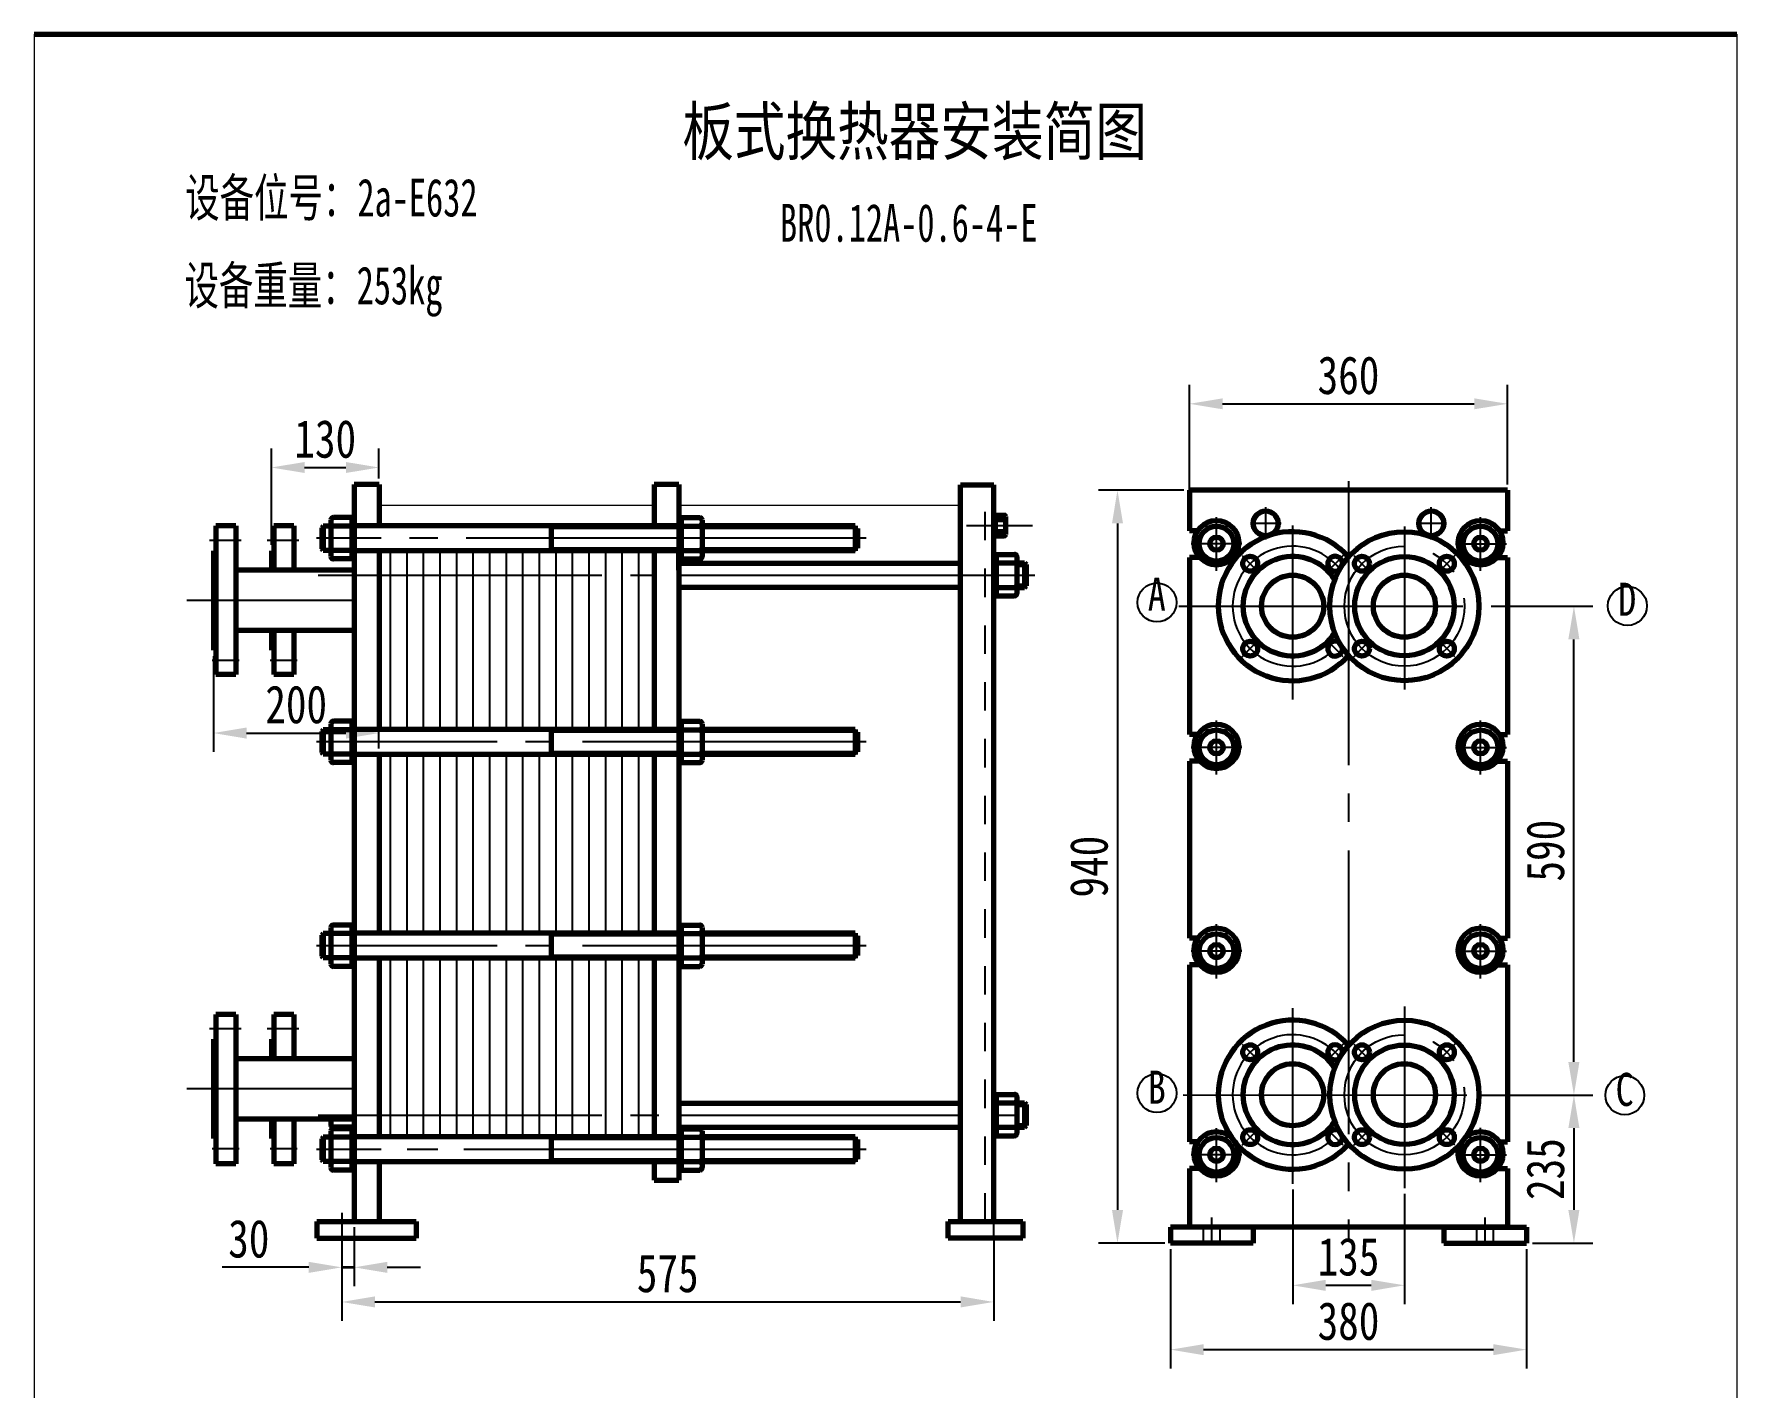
# Model space of a CAD drawing. Header units: millimetres. Extents: x -1351 to 1275, y 768 to 1047.
# Drawn here: x 662.5 to 842.5, y 899.5 to 1042.6 of the extents above; entities that cross this region are included whole.
import ezdxf

# ---------------------------------------------------------------- set-up
doc = ezdxf.new("R2010")
doc.units = ezdxf.units.MM
doc.linetypes.add('EB_DASH', pattern=[6, 3, -3])
doc.linetypes.add('EB_DASHDOT', pattern=[39, 30, -3, 3, -3])
doc.layers.get('0').update_dxf_attribs({"lineweight": 0})
doc.layers.add('CAXA4', color=3, linetype='Continuous', lineweight=25)
doc.styles.add('HZTXT', font='TXT.SHX', dxfattribs={"width": 0.8, "bigfont": 'HZTXT.SHX'})
doc.styles.add('标准', font='SIMFANG.TTF', dxfattribs={"width": 0.667})
doc.dimstyles.new('副本STANDARD', dxfattribs={"dimtxt": 4, "dimasz": 3.5, "dimexe": 2, "dimexo": 0.625, "dimgap": 1, "dimtad": 1, "dimdec": 4, "dimdsep": 46, "dimtxsty": 'HZTXT', "dimcen": 0, "dimclrd": 256, "dimclre": 256, "dimclrt": 256, "dimadec": 0, "dimazin": 0, "dimtfac": 1, "dimtdec": 4, "dimtmove": 0, "dimatfit": 3, "dimfxl": 0, "dimtolj": 1, "dimtzin": 0, "dimarcsym": 0})

# ---------------------------------------------------------------- blocks, each defined once
blk = doc.blocks.new('*D226')
at = {"linetype": 'Continuous', "lineweight": -2}
for p, q in [((695.04, 914.49), (695.04, 906.59)), ((763.95, 914.71), (763.95, 906.59)), ((698.54, 908.59), (760.45, 908.59))]:
    blk.add_line(p, q, dxfattribs=at)
at = {"linetype": 'Continuous'}
for points in [[(698.54, 909.18), (698.54, 908.01), (695.04, 908.59)], [(760.45, 909.18), (760.45, 908.01), (763.95, 908.59)]]:
    blk.add_solid(points, dxfattribs=at)
at = {"layer": 'Defpoints', "color": 0, "linetype": 'Continuous'}
for p in [(695.04, 915.11), (763.95, 915.33), (763.95, 908.59)]:
    blk.add_point(p, dxfattribs=at)
at = {"linetype": 'Continuous', "lineweight": 25, "insert": (729.49, 911.59), "char_height": 4, "attachment_point": 5, "style": 'HZTXT'}
blk.add_mtext('\\A1;{\\fFangSong_GB2312|b0|i0|c134|p0;575}', dxfattribs=at)
blk = doc.blocks.new('*D227')
at = {"linetype": 'Continuous', "lineweight": -2}
for p, q in [((782.64, 914.18), (782.64, 901.55)), ((820.27, 914.18), (820.27, 901.55)), ((786.14, 903.55), (816.77, 903.55))]:
    blk.add_line(p, q, dxfattribs=at)
at = {"linetype": 'Continuous'}
for points in [[(786.14, 904.13), (786.14, 902.97), (782.64, 903.55)], [(816.77, 904.13), (816.77, 902.97), (820.27, 903.55)]]:
    blk.add_solid(points, dxfattribs=at)
at = {"layer": 'Defpoints', "color": 0, "linetype": 'Continuous'}
for p in [(782.64, 914.81), (820.27, 914.81), (820.27, 903.55)]:
    blk.add_point(p, dxfattribs=at)
at = {"linetype": 'Continuous', "lineweight": 25, "insert": (801.45, 906.55), "char_height": 4, "attachment_point": 5, "style": 'HZTXT'}
blk.add_mtext('\\A1;\\fFangSong_GB2312;380', dxfattribs=at)
blk = doc.blocks.new('*D228')
at = {"linetype": 'Continuous', "lineweight": -2}
for p, q in [((795.55, 920.46), (795.55, 908.35)), ((807.36, 920.01), (807.36, 908.35)), ((799.05, 910.35), (803.86, 910.35))]:
    blk.add_line(p, q, dxfattribs=at)
at = {"linetype": 'Continuous'}
for points in [[(799.05, 910.93), (799.05, 909.76), (795.55, 910.35)], [(803.86, 910.93), (803.86, 909.76), (807.36, 910.35)]]:
    blk.add_solid(points, dxfattribs=at)
at = {"layer": 'Defpoints', "color": 0, "linetype": 'Continuous'}
for p in [(795.55, 921.08), (807.36, 920.63), (807.36, 910.35)]:
    blk.add_point(p, dxfattribs=at)
at = {"linetype": 'Continuous', "lineweight": 25, "insert": (801.45, 913.35), "char_height": 4, "attachment_point": 5, "style": 'HZTXT'}
blk.add_mtext('\\A1;\\fFangSong_GB2312;135', dxfattribs=at)
blk = doc.blocks.new('*D229')
at = {"linetype": 'Continuous', "lineweight": -2}
for p, q in [((681.47, 976.85), (681.47, 966.71)), ((698.97, 967.08), (698.97, 970.71)), ((684.97, 968.71), (695.47, 968.71))]:
    blk.add_line(p, q, dxfattribs=at)
at = {"linetype": 'Continuous'}
for points in [[(684.97, 969.29), (684.97, 968.12), (681.47, 968.71)], [(695.47, 969.29), (695.47, 968.12), (698.97, 968.71)]]:
    blk.add_solid(points, dxfattribs=at)
at = {"layer": 'Defpoints', "color": 0, "linetype": 'Continuous'}
for p in [(681.47, 977.48), (698.97, 968.71), (698.97, 966.45)]:
    blk.add_point(p, dxfattribs=at)
at = {"linetype": 'Continuous', "lineweight": 25, "insert": (690.22, 971.71), "char_height": 4, "attachment_point": 5, "style": 'HZTXT'}
blk.add_mtext('\\A1;\\fFangSong_GB2312;200', dxfattribs=at)
blk = doc.blocks.new('*D230')
at = {"linetype": 'Continuous', "lineweight": -2}
for p, q in [((687.6, 988.6), (687.6, 998.77)), ((698.97, 995.6), (698.97, 998.77)), ((691.1, 996.77), (695.47, 996.77))]:
    blk.add_line(p, q, dxfattribs=at)
at = {"linetype": 'Continuous'}
for points in [[(691.1, 997.35), (691.1, 996.19), (687.6, 996.77)], [(695.47, 997.35), (695.47, 996.19), (698.97, 996.77)]]:
    blk.add_solid(points, dxfattribs=at)
at = {"layer": 'Defpoints', "color": 0, "linetype": 'Continuous'}
for p in [(698.97, 996.77), (698.97, 994.98), (687.6, 987.98)]:
    blk.add_point(p, dxfattribs=at)
at = {"linetype": 'Continuous', "lineweight": 25, "insert": (693.29, 999.77), "char_height": 4, "attachment_point": 5, "style": 'HZTXT'}
blk.add_mtext('\\A1;\\fFangSong_GB2312;130', dxfattribs=at)
blk = doc.blocks.new('*D231')
at = {"linetype": 'Continuous', "lineweight": -2}
for p, q in [((784.65, 994.34), (784.65, 1005.5)), ((818.25, 994.99), (818.25, 1005.5)), ((788.15, 1003.5), (814.75, 1003.5))]:
    blk.add_line(p, q, dxfattribs=at)
at = {"linetype": 'Continuous'}
for points in [[(788.15, 1004.08), (788.15, 1002.92), (784.65, 1003.5)], [(814.75, 1004.08), (814.75, 1002.92), (818.25, 1003.5)]]:
    blk.add_solid(points, dxfattribs=at)
at = {"layer": 'Defpoints', "color": 0, "linetype": 'Continuous'}
for p in [(818.25, 1003.5), (784.65, 993.72), (818.25, 994.36)]:
    blk.add_point(p, dxfattribs=at)
at = {"linetype": 'Continuous', "lineweight": 25, "insert": (801.45, 1006.5), "char_height": 4, "attachment_point": 5, "style": 'HZTXT'}
blk.add_mtext('\\A1;\\fFangSong_GB2312;360', dxfattribs=at)
blk = doc.blocks.new('*D232')
at = {"linetype": 'Continuous', "lineweight": -2}
for p, q in [((819.1, 982.11), (827.28, 982.11)), ((825.28, 933.95), (825.28, 978.61)), ((820.69, 930.45), (827.28, 930.45))]:
    blk.add_line(p, q, dxfattribs=at)
at = {"linetype": 'Continuous'}
for points in [[(824.69, 978.61), (825.86, 978.61), (825.28, 982.11)], [(824.69, 933.95), (825.86, 933.95), (825.28, 930.45)]]:
    blk.add_solid(points, dxfattribs=at)
at = {"layer": 'Defpoints', "color": 0, "linetype": 'Continuous'}
for p in [(818.47, 982.11), (825.28, 982.11), (820.06, 930.45)]:
    blk.add_point(p, dxfattribs=at)
at = {"linetype": 'Continuous', "lineweight": 25, "insert": (822.28, 956.28), "char_height": 4, "attachment_point": 5, "rotation": 90, "style": 'HZTXT'}
blk.add_mtext('\\A1;\\fFangSong_GB2312;590', dxfattribs=at)
blk = doc.blocks.new('*D234')
at = {"linetype": 'Continuous', "lineweight": -2}
for p, q in [((784.03, 994.36), (775.03, 994.36)), ((777.03, 990.86), (777.03, 918.31)), ((782.02, 914.81), (775.03, 914.81))]:
    blk.add_line(p, q, dxfattribs=at)
at = {"linetype": 'Continuous'}
for points in [[(776.45, 990.86), (777.62, 990.86), (777.03, 994.36)], [(776.45, 918.31), (777.62, 918.31), (777.03, 914.81)]]:
    blk.add_solid(points, dxfattribs=at)
at = {"layer": 'Defpoints', "color": 0, "linetype": 'Continuous'}
for p in [(784.65, 994.36), (777.03, 914.81), (782.64, 914.81)]:
    blk.add_point(p, dxfattribs=at)
at = {"linetype": 'Continuous', "lineweight": 25, "insert": (774.03, 954.59), "char_height": 4, "attachment_point": 5, "rotation": 90, "style": 'HZTXT'}
blk.add_mtext('\\A1;\\fFangSong_GB2312;940', dxfattribs=at)
blk = doc.blocks.new('*D235')
at = {"linetype": 'Continuous', "lineweight": -2}
for p, q in [((820.47, 930.46), (827.28, 930.46)), ((825.28, 926.96), (825.28, 918.31)), ((820.89, 914.81), (827.28, 914.81))]:
    blk.add_line(p, q, dxfattribs=at)
at = {"linetype": 'Continuous'}
for points in [[(824.69, 926.96), (825.86, 926.96), (825.28, 930.46)], [(824.69, 918.31), (825.86, 918.31), (825.28, 914.81)]]:
    blk.add_solid(points, dxfattribs=at)
at = {"layer": 'Defpoints', "color": 0, "linetype": 'Continuous'}
for p in [(819.85, 930.46), (820.27, 914.81), (825.28, 914.81)]:
    blk.add_point(p, dxfattribs=at)
at = {"linetype": 'Continuous', "lineweight": 25, "insert": (822.28, 922.63), "char_height": 4, "attachment_point": 5, "rotation": 90, "style": 'HZTXT'}
blk.add_mtext('\\A1;\\fFangSong_GB2312;235', dxfattribs=at)
blk = doc.blocks.new('*D237')
at = {"linetype": 'Continuous', "lineweight": -2}
for p, q in [((695.04, 916.48), (695.04, 910.25)), ((696.35, 916.48), (696.35, 910.25)), ((691.54, 912.25), (682.39, 912.25)), ((696.35, 912.25), (695.04, 912.25)), ((699.85, 912.25), (703.35, 912.25))]:
    blk.add_line(p, q, dxfattribs=at)
at = {"linetype": 'Continuous'}
for points in [[(691.54, 912.83), (691.54, 911.66), (695.04, 912.25)], [(699.85, 912.83), (699.85, 911.66), (696.35, 912.25)]]:
    blk.add_solid(points, dxfattribs=at)
at = {"layer": 'Defpoints', "color": 0, "linetype": 'Continuous'}
for p in [(695.04, 917.1), (696.35, 917.1), (695.04, 912.25)]:
    blk.add_point(p, dxfattribs=at)
at = {"linetype": 'Continuous', "lineweight": 25, "insert": (685.21, 915.25), "char_height": 4, "attachment_point": 5, "style": 'HZTXT'}
blk.add_mtext('\\A1;\\fFangSong_GB2312;30', dxfattribs=at)

msp = doc.modelspace()

# ---------------------------------------------------------------- linework, layer by layer
at = {"linetype": 'Continuous', "lineweight": 70}
for p, q in [((662.51109, 1042.57203), (842.51109, 1042.57203)), ((698.97485, 994.97625), (696.34985, 994.97625)), ((696.34985, 994.97625), (696.34985, 917.10125)), ((698.97485, 994.97625), (698.97485, 990.60125)), ((730.6712, 994.97625), (728.0462, 994.97625)), ((728.0462, 994.97625), (728.0462, 990.60125)), ((730.6712, 994.97625), (730.6712, 987.97625)), ((760.44817, 994.93297), (763.94817, 994.93051)), ((760.44817, 917.08234), (760.44817, 994.93297)), ((763.94817, 917.08234), (763.94817, 994.93051)), ((784.65367, 994.36375), (784.65367, 990.07625)), ((818.25367, 994.36375), (784.65367, 994.36375)), ((818.25367, 994.36375), (818.25367, 990.07625)), ((763.94817, 991.84372), (764.08826, 991.84372)), ((764.08826, 991.84372), (764.08826, 989.43827)), ((683.83735, 990.60125), (681.73735, 990.60125)), ((681.73735, 990.60125), (681.73735, 974.88407)), ((683.83735, 990.60125), (683.83735, 974.88407)), ((689.96235, 990.60125), (687.86235, 990.60125)), ((687.86235, 990.60125), (687.86235, 985.92)), ((689.96235, 990.60125), (689.96235, 985.92)), ((693.0853, 990.57739), (692.91348, 990.40557)), ((692.91348, 990.40557), (692.91348, 988.17194)), ((693.89285, 990.57739), (693.0853, 990.57739)), ((693.0853, 990.57739), (693.0853, 988.00012)), ((693.89285, 991.21526), (693.89285, 987.36224)), ((696.09212, 991.47299), (694.15057, 991.47299)), ((696.09212, 990.57739), (694.15057, 990.57739)), ((696.34985, 991.69421), (696.09212, 991.69421)), ((696.09212, 991.69421), (696.09212, 986.8833)), ((730.6712, 990.60125), (696.34985, 990.60125)), ((717.18287, 990.60125), (717.18287, 987.97625)), ((730.6712, 991.69421), (730.92893, 991.69421)), ((730.92893, 991.69421), (730.92893, 986.8833)), ((730.92893, 991.47299), (732.87048, 991.47299)), ((730.92893, 990.57739), (732.87048, 990.57739)), ((733.1282, 991.21526), (733.1282, 987.36224)), ((749.30364, 990.60125), (733.1282, 990.60125)), ((749.30364, 990.60125), (749.30364, 987.97625)), ((749.56614, 990.33875), (749.56614, 988.23875)), ((764.08826, 991.73312), (765.05903, 991.73312)), ((764.08826, 991.28531), (765.05903, 991.28531)), ((765.1879, 991.60425), (765.1879, 989.67774)), ((785.50782, 990.07625), (784.65367, 990.07625)), ((817.39953, 990.07625), (818.25367, 990.07625)), ((763.94817, 989.43827), (764.08826, 989.43827)), ((764.08826, 989.99668), (765.05903, 989.99668)), ((764.08826, 989.54888), (765.05903, 989.54888)), ((681.47485, 987.97625), (681.47485, 977.47625)), ((681.73735, 987.97625), (681.47485, 987.97625)), ((687.86235, 987.97625), (687.59985, 987.97625)), ((687.59985, 987.97625), (687.59985, 985.92)), ((693.0853, 988.00012), (692.91348, 988.17194)), ((693.89285, 988.00012), (693.0853, 988.00012)), ((696.09212, 988.00012), (694.15057, 988.00012)), ((696.09212, 987.10452), (694.15057, 987.10452)), ((696.34985, 986.8833), (696.09212, 986.8833)), ((730.6712, 987.97625), (696.34985, 987.97625)), ((698.97485, 987.97625), (698.97485, 969.07625)), ((728.0462, 987.97625), (728.0462, 969.07625)), ((730.6712, 987.32449), (730.6712, 987.97625)), ((730.6712, 985.92), (730.6712, 987.32449)), ((730.6712, 987.32449), (730.6712, 985.92)), ((730.6712, 986.8833), (730.92893, 986.8833)), ((730.6712, 986.66375), (760.44817, 986.66375)), ((730.92893, 988.00012), (732.87048, 988.00012)), ((730.92893, 987.10452), (732.87048, 987.10452)), ((749.30364, 987.97625), (733.1282, 987.97625)), ((736.6861, 987.97625), (733.1282, 987.97625)), ((763.94817, 987.80046), (763.94817, 982.98955)), ((763.94817, 987.80046), (764.20589, 987.80046)), ((764.20589, 987.80046), (764.20589, 982.98955)), ((764.20589, 987.57924), (766.14744, 987.57924)), ((764.20589, 986.68364), (766.14744, 986.68364)), ((766.40516, 987.32151), (766.40516, 983.46849)), ((766.40516, 986.68364), (767.21271, 986.68364)), ((766.40516, 986.51182), (767.38453, 986.51182)), ((767.21271, 986.68364), (767.38453, 986.51182)), ((767.21271, 986.68364), (767.21271, 984.10637)), ((767.38453, 986.51182), (767.38453, 984.27819)), ((785.71225, 987.27625), (784.65367, 987.27625)), ((784.65367, 987.27625), (784.65367, 968.55125)), ((817.1951, 987.27625), (818.25367, 987.27625)), ((818.25367, 987.27625), (818.25367, 968.55125)), ((687.59985, 985.92), (683.83735, 985.92)), ((696.34985, 985.92), (687.59985, 985.92)), ((730.6712, 985.92), (730.6712, 977.25893)), ((784.65367, 985.3075), (784.65367, 978.92)), ((818.25367, 985.3075), (818.25367, 978.92)), ((730.6712, 984.12625), (760.44817, 984.12625)), ((763.94817, 982.98955), (764.20589, 982.98955)), ((764.20589, 984.10637), (766.14744, 984.10637)), ((764.20589, 983.21077), (766.14744, 983.21077)), ((766.40516, 984.27819), (767.38453, 984.27819)), ((766.40516, 984.10637), (767.21271, 984.10637)), ((767.21271, 984.10637), (767.38453, 984.27819)), ((687.59985, 979.5325), (683.83735, 979.5325)), ((687.59985, 979.5325), (687.59985, 977.47625)), ((696.34985, 979.5325), (687.59985, 979.5325)), ((687.86235, 979.5325), (687.86235, 974.88407)), ((689.96235, 979.5325), (689.96235, 974.88407)), ((730.6712, 979.5325), (730.6712, 977.25893)), ((681.73735, 977.47625), (681.47485, 977.47625)), ((687.86235, 977.47625), (687.59985, 977.47625)), ((730.6712, 977.25893), (730.6712, 970.16921)), ((683.83735, 974.88407), (681.73735, 974.88407)), ((689.96235, 974.88407), (687.86235, 974.88407)), ((693.0853, 969.05239), (692.91348, 968.88057)), ((692.91348, 968.88057), (692.91348, 966.64694)), ((693.0853, 969.05239), (693.0853, 966.47512)), ((693.89285, 969.05239), (693.0853, 969.05239)), ((693.89285, 969.69026), (693.89285, 965.83724)), ((696.09212, 969.94799), (694.15057, 969.94799)), ((696.09212, 969.05239), (694.15057, 969.05239)), ((696.34985, 970.16921), (696.09212, 970.16921)), ((696.09212, 970.16921), (696.09212, 965.3583)), ((730.6712, 969.07625), (696.34985, 969.07625)), ((717.18287, 969.07625), (717.18287, 966.45125)), ((730.6712, 970.16921), (730.92893, 970.16921)), ((730.6712, 970.16921), (730.6712, 921.47625)), ((730.92893, 970.16921), (730.92893, 965.3583)), ((730.92893, 969.94799), (732.87048, 969.94799)), ((730.92893, 969.05239), (732.87048, 969.05239)), ((733.1282, 969.69026), (733.1282, 965.83724)), ((749.30364, 969.07625), (733.1282, 969.07625)), ((749.30364, 969.07625), (749.30364, 966.45125)), ((749.56614, 968.81375), (749.56614, 966.71375)), ((785.50782, 968.55125), (784.65367, 968.55125)), ((817.39953, 968.55125), (818.25367, 968.55125)), ((693.0853, 966.47512), (692.91348, 966.64694)), ((693.89285, 966.47512), (693.0853, 966.47512)), ((696.09212, 966.47512), (694.15057, 966.47512)), ((696.09212, 965.57952), (694.15057, 965.57952)), ((696.34985, 965.3583), (696.09212, 965.3583)), ((730.6712, 966.45125), (696.34985, 966.45125)), ((698.97485, 966.45125), (698.97485, 947.55125)), ((728.0462, 966.45125), (728.0462, 947.55125)), ((730.6712, 965.3583), (730.92893, 965.3583)), ((730.92893, 966.47512), (732.87048, 966.47512)), ((730.92893, 965.57952), (732.87048, 965.57952)), ((749.30364, 966.45125), (733.1282, 966.45125)), ((784.65367, 965.75125), (784.65367, 947.02625)), ((785.71225, 965.75125), (784.65367, 965.75125)), ((817.1951, 965.75125), (818.25367, 965.75125)), ((818.25367, 965.75125), (818.25367, 947.02625)), ((696.09212, 948.64421), (696.09212, 943.8333)), ((696.34985, 948.64421), (696.09212, 948.64421)), ((730.6712, 948.64421), (730.92893, 948.64421)), ((730.92893, 948.64421), (730.92893, 943.8333)), ((693.0853, 947.52739), (692.91348, 947.35557)), ((692.91348, 947.35557), (692.91348, 945.12194)), ((693.0853, 947.52739), (693.0853, 944.95012)), ((693.89285, 947.52739), (693.0853, 947.52739)), ((693.89285, 948.16526), (693.89285, 944.31224)), ((696.09212, 948.42299), (694.15057, 948.42299)), ((696.09212, 947.52739), (694.15057, 947.52739)), ((730.6712, 947.55125), (696.34985, 947.55125)), ((717.18287, 947.55125), (717.18287, 944.92625)), ((730.92893, 948.42299), (732.87048, 948.42299)), ((730.92893, 947.52739), (732.87048, 947.52739)), ((733.1282, 948.16526), (733.1282, 944.31224)), ((749.30364, 947.55125), (733.1282, 947.55125)), ((749.30364, 947.55125), (749.30364, 944.92625)), ((749.56614, 947.28875), (749.56614, 945.18875)), ((785.50782, 947.02625), (784.65367, 947.02625)), ((817.39953, 947.02625), (818.25367, 947.02625)), ((693.0853, 944.95012), (692.91348, 945.12194)), ((693.89285, 944.95012), (693.0853, 944.95012)), ((696.09212, 944.95012), (694.15057, 944.95012)), ((696.09212, 944.05452), (694.15057, 944.05452)), ((696.34985, 943.8333), (696.09212, 943.8333)), ((730.6712, 944.92625), (696.34985, 944.92625)), ((698.97485, 944.92625), (698.97485, 926.02625)), ((728.0462, 944.92625), (728.0462, 926.02625)), ((730.6712, 943.8333), (730.92893, 943.8333)), ((730.92893, 944.95012), (732.87048, 944.95012)), ((730.92893, 944.05452), (732.87048, 944.05452)), ((749.30364, 944.92625), (733.1282, 944.92625)), ((784.65367, 944.22625), (784.65367, 925.50125)), ((785.71225, 944.22625), (784.65367, 944.22625)), ((817.1951, 944.22625), (818.25367, 944.22625)), ((818.25367, 944.22625), (818.25367, 925.50125)), ((683.83735, 938.97625), (681.73735, 938.97625)), ((681.73735, 938.97625), (681.73735, 923.17157)), ((683.83735, 938.97625), (683.83735, 923.17157)), ((689.96235, 938.97625), (687.86235, 938.97625)), ((687.86235, 938.97625), (687.86235, 934.295)), ((689.96235, 938.97625), (689.96235, 934.295)), ((681.73735, 936.35125), (681.47485, 936.35125)), ((681.47485, 936.35125), (681.47485, 925.85125)), ((687.86235, 936.35125), (687.59985, 936.35125)), ((687.59985, 936.35125), (687.59985, 934.295)), ((687.59985, 934.295), (683.83735, 934.295)), ((696.34985, 934.295), (687.59985, 934.295)), ((784.65367, 933.6825), (784.65367, 927.295)), ((818.25367, 933.6825), (818.25367, 927.295)), ((763.94817, 930.75046), (764.20589, 930.75046)), ((763.94817, 930.75046), (763.94817, 925.93955)), ((764.20589, 930.75046), (764.20589, 925.93955)), ((730.6712, 929.61375), (760.44817, 929.61375)), ((764.20589, 930.52924), (766.14744, 930.52924)), ((764.20589, 929.63364), (766.14744, 929.63364)), ((766.40516, 930.27151), (766.40516, 926.41849)), ((766.40516, 929.63364), (767.21271, 929.63364)), ((766.40516, 929.46182), (767.38453, 929.46182)), ((767.21271, 929.63364), (767.38453, 929.46182)), ((767.21271, 929.63364), (767.21271, 927.05637)), ((767.38453, 929.46182), (767.38453, 927.22819)), ((687.59985, 927.9075), (683.83735, 927.9075)), ((687.59985, 927.9075), (687.59985, 925.85125)), ((696.34985, 927.9075), (687.59985, 927.9075)), ((687.86235, 927.9075), (687.86235, 923.17157)), ((689.96235, 927.9075), (689.96235, 923.17157)), ((693.86987, 927.9075), (693.86987, 927.33398)), ((696.06914, 927.07625), (694.1276, 927.07625)), ((696.34985, 927.11921), (696.09212, 927.11921)), ((696.09212, 927.11921), (696.09212, 922.3083)), ((730.6712, 927.11921), (730.92893, 927.11921)), ((730.6712, 927.11921), (730.92893, 927.11921)), ((730.92893, 927.11921), (730.92893, 922.3083)), ((730.92893, 927.11921), (730.92893, 922.3083)), ((730.92893, 927.07625), (760.44817, 927.07625)), ((764.20589, 927.05637), (766.14744, 927.05637)), ((766.40516, 927.22819), (767.38453, 927.22819)), ((766.40516, 927.05637), (767.21271, 927.05637)), ((767.21271, 927.05637), (767.38453, 927.22819)), ((681.73735, 925.85125), (681.47485, 925.85125)), ((687.86235, 925.85125), (687.59985, 925.85125)), ((693.0853, 926.00239), (692.91348, 925.83057)), ((692.91348, 925.83057), (692.91348, 923.59694)), ((693.89285, 926.00239), (693.0853, 926.00239)), ((693.0853, 926.00239), (693.0853, 923.42512)), ((693.89285, 926.64026), (693.89285, 922.78724)), ((696.09212, 926.89799), (694.15057, 926.89799)), ((696.09212, 926.00239), (694.15057, 926.00239)), ((730.6712, 926.02625), (696.34985, 926.02625)), ((717.18287, 926.02625), (717.18287, 923.40125)), ((730.92893, 926.89799), (732.87048, 926.89799)), ((730.92893, 926.00239), (732.87048, 926.00239)), ((733.1282, 926.64026), (733.1282, 922.78724)), ((749.30364, 926.02625), (733.1282, 926.02625)), ((749.30364, 926.02625), (749.30364, 923.40125)), ((749.56614, 925.76375), (749.56614, 923.66375)), ((763.94817, 925.93955), (764.20589, 925.93955)), ((764.20589, 926.16077), (766.14744, 926.16077)), ((785.50782, 925.50125), (784.65367, 925.50125)), ((817.39953, 925.50125), (818.25367, 925.50125)), ((693.0853, 923.42512), (692.91348, 923.59694)), ((693.89285, 923.42512), (693.0853, 923.42512)), ((696.09212, 923.42512), (694.15057, 923.42512)), ((730.6712, 923.40125), (696.34985, 923.40125)), ((698.97485, 923.40125), (698.97485, 917.10125)), ((728.0462, 923.40125), (728.0462, 921.47625)), ((730.92893, 923.42512), (732.87048, 923.42512)), ((730.92893, 923.42512), (732.87048, 923.42512)), ((736.6861, 923.40125), (733.1282, 923.40125)), ((749.30364, 923.40125), (733.1282, 923.40125)), ((683.83735, 923.17157), (681.73735, 923.17157)), ((689.96235, 923.17157), (687.86235, 923.17157)), ((696.09212, 922.52952), (694.15057, 922.52952)), ((696.34985, 922.3083), (696.09212, 922.3083)), ((730.6712, 922.3083), (730.92893, 922.3083)), ((730.6712, 922.3083), (730.92893, 922.3083)), ((730.92893, 922.52952), (732.87048, 922.52952)), ((730.92893, 922.52952), (732.87048, 922.52952)), ((785.71225, 922.70125), (784.65367, 922.70125)), ((784.65367, 922.70125), (784.65367, 916.48875)), ((817.1951, 922.70125), (818.25367, 922.70125)), ((818.25367, 922.70125), (818.25367, 916.48875)), ((728.0462, 921.47625), (730.6712, 921.47625)), ((692.41235, 917.10125), (692.41235, 915.33234)), ((692.41235, 917.10125), (702.91235, 917.10125)), ((702.91235, 917.10125), (702.91235, 915.33234)), ((759.13567, 915.33234), (759.13567, 917.08234)), ((759.13567, 917.08234), (767.01067, 917.08234)), ((767.01067, 917.08234), (767.01067, 915.33234)), ((782.64117, 916.48875), (782.64117, 914.80734)), ((791.39117, 916.48875), (782.64117, 916.48875)), ((818.29742, 916.48875), (784.65367, 916.48875)), ((791.39117, 916.48875), (791.39117, 914.80734)), ((811.51617, 916.48875), (820.26617, 916.48875)), ((811.51617, 916.48875), (811.51617, 914.80734)), ((820.26617, 916.48875), (820.26617, 914.80734)), ((692.41235, 915.33234), (702.91235, 915.33234)), ((767.01067, 915.33234), (759.13567, 915.33234)), ((791.39117, 914.80734), (782.64117, 914.80734)), ((811.51617, 914.80734), (820.26617, 914.80734))]:
    msp.add_line(p, q, dxfattribs=at)
at = {"color": 7}
for p, q in [((662.51109, 1042.57203), (662.51109, 771.57203)), ((842.51109, 1042.57203), (842.51109, 771.57203))]:
    msp.add_line(p, q, dxfattribs=at)
at = {"linetype": 'EB_DASH', "lineweight": 25}
msp.add_line((763.03981, 917.08234), (763.03981, 994.93051), dxfattribs=at)
at = {"linetype": 'EB_DASHDOT', "lineweight": 25}
for p, q in [((801.45367, 995.31487), (801.45367, 915.33234)), ((792.70367, 989.15976), (792.70367, 992.56775)), ((810.20367, 989.15976), (810.20367, 992.56775)), ((761.08826, 990.641), (768.05903, 990.641)), ((787.49742, 985.83627), (787.49742, 991.51624)), ((794.31761, 990.86375), (791.08974, 990.86375)), ((795.54742, 990.64806), (795.54742, 972.25443)), ((807.35992, 990.52033), (807.35992, 973.30406)), ((811.81761, 990.86375), (808.58974, 990.86375)), ((815.40992, 985.83627), (815.40992, 991.51624)), ((684.3878, 989.07), (681.04365, 989.07)), ((690.5128, 989.07), (687.16865, 989.07)), ((738.20271, 989.28875), (692.35295, 989.28875)), ((750.46609, 989.28875), (733.1282, 989.28875)), ((790.18732, 988.72), (784.80753, 988.72)), ((818.14357, 988.67625), (812.76378, 988.67625)), ((790.20341, 987.45776), (791.06172, 986.59946)), ((791.92002, 985.74116), (791.06172, 986.59946)), ((799.17483, 985.74116), (800.03313, 986.59946)), ((800.89144, 987.45776), (800.03313, 986.59946)), ((802.01591, 987.45776), (802.87422, 986.59946)), ((803.73252, 985.74116), (802.87422, 986.59946)), ((810.98733, 985.74116), (811.84563, 986.59946)), ((812.70394, 987.45776), (811.84563, 986.59946)), ((692.54041, 985.395), (728.0462, 985.395)), ((730.6712, 985.395), (760.44817, 985.395)), ((760.44817, 985.395), (768.30589, 985.395)), ((696.34985, 982.72625), (678.66698, 982.72625)), ((783.52556, 982.11375), (819.95346, 982.11375)), ((790.20341, 976.76974), (791.06172, 977.62805)), ((791.92002, 978.48635), (791.06172, 977.62805)), ((799.17483, 978.48635), (800.03313, 977.62805)), ((800.89144, 976.76974), (800.03313, 977.62805)), ((802.01591, 976.76974), (802.87422, 977.62805)), ((803.73252, 978.48635), (802.87422, 977.62805)), ((810.98733, 978.48635), (811.84563, 977.62805)), ((812.70394, 976.76974), (811.84563, 977.62805)), ((684.19741, 976.3825), (681.35191, 976.3825)), ((690.32241, 976.3825), (687.47691, 976.3825)), ((787.49742, 964.35502), (787.49742, 970.03499)), ((787.49742, 964.31127), (787.49742, 969.99124)), ((815.40992, 964.35502), (815.40992, 970.03499)), ((815.40992, 964.31127), (815.40992, 969.99124)), ((750.46609, 967.76375), (692.35295, 967.76375)), ((790.18732, 967.195), (784.80753, 967.195)), ((818.14357, 967.15125), (812.76378, 967.15125)), ((787.49742, 942.83002), (787.49742, 948.50999)), ((787.49742, 942.78627), (787.49742, 948.46624)), ((815.40992, 942.83002), (815.40992, 948.50999)), ((815.40992, 942.78627), (815.40992, 948.46624)), ((750.46609, 946.23875), (692.35295, 946.23875)), ((790.18732, 945.67), (784.80753, 945.67)), ((818.14357, 945.62625), (812.76378, 945.62625)), ((795.54742, 939.64889), (795.54742, 921.08043)), ((807.35992, 939.80758), (807.35992, 920.63163)), ((684.3878, 937.445), (681.04365, 937.445)), ((690.5128, 937.445), (687.16865, 937.445)), ((790.20341, 935.83276), (791.06172, 934.97446)), ((791.92002, 934.11616), (791.06172, 934.97446)), ((799.17483, 934.11616), (800.03313, 934.97446)), ((800.89144, 935.83276), (800.03313, 934.97446)), ((802.01591, 935.83276), (802.87422, 934.97446)), ((803.73252, 934.11616), (802.87422, 934.97446)), ((810.98733, 934.11616), (811.84563, 934.97446)), ((812.70394, 935.83276), (811.84563, 934.97446)), ((696.34985, 931.10125), (678.66698, 931.10125)), ((783.96242, 930.48875), (820.06056, 930.44932)), ((692.54041, 928.345), (730.6712, 928.345)), ((730.6712, 928.345), (768.30589, 928.345)), ((787.49742, 921.26127), (787.49742, 926.94124)), ((790.20341, 925.14474), (791.06172, 926.00305)), ((791.92002, 926.86135), (791.06172, 926.00305)), ((799.17483, 926.86135), (800.03313, 926.00305)), ((800.89144, 925.14474), (800.03313, 926.00305)), ((802.01591, 925.14474), (802.87422, 926.00305)), ((803.73252, 926.86135), (802.87422, 926.00305)), ((810.98733, 926.86135), (811.84563, 926.00305)), ((812.70394, 925.14474), (811.84563, 926.00305)), ((815.40992, 921.30502), (815.40992, 926.98499)), ((815.40992, 921.26127), (815.40992, 926.94124)), ((684.19741, 924.7575), (681.35191, 924.7575)), ((690.32241, 924.7575), (687.47691, 924.7575)), ((738.20271, 924.71375), (692.35295, 924.71375)), ((737.94976, 924.71375), (692.35295, 924.71375)), ((750.46609, 924.71375), (733.1282, 924.71375)), ((790.18732, 924.145), (784.80753, 924.145)), ((818.14357, 924.10125), (812.76378, 924.10125)), ((695.03735, 918.00155), (695.03735, 915.33234)), ((763.94817, 915.33234), (763.94817, 917.08234)), ((786.14117, 914.80734), (786.14117, 916.48875)), ((787.01617, 914.80734), (787.01617, 917.52586)), ((787.89117, 914.80734), (787.89117, 916.48875)), ((815.01617, 914.80734), (815.01617, 916.48875)), ((815.89117, 914.80734), (815.89117, 917.52586)), ((816.76617, 914.80734), (816.76617, 916.48875))]:
    msp.add_line(p, q, dxfattribs=at)
for p, q in [((698.97485, 992.78875), (728.0462, 992.78875)), ((730.6712, 992.78875), (760.44817, 992.78875)), ((763.94817, 992.78875), (763.97841, 992.78875))]:
    msp.add_line(p, q)
at = {"linetype": 'Continuous', "lineweight": 25}
for p, q in [((693.89285, 990.40557), (692.91348, 990.40557)), ((730.6712, 990.33875), (717.18287, 990.33875)), ((749.56614, 990.33875), (733.1282, 990.33875)), ((740.53948, 990.33875), (733.1282, 990.33875)), ((749.30364, 990.60125), (749.56614, 990.33875)), ((730.6712, 988.23875), (717.18287, 988.23875)), ((749.56614, 988.23875), (733.1282, 988.23875)), ((736.93191, 988.23875), (733.1282, 988.23875)), ((749.30364, 987.97625), (749.56614, 988.23875)), ((693.89285, 988.17194), (692.91348, 988.17194)), ((700.14946, 987.97625), (700.14946, 969.07625)), ((701.89946, 987.97625), (701.89946, 969.07625)), ((703.64946, 987.97625), (703.64946, 969.07625)), ((705.39946, 987.97625), (705.39946, 969.07625)), ((707.14946, 987.97625), (707.14946, 969.07625)), ((708.89946, 987.97625), (708.89946, 969.07625)), ((710.64946, 987.97625), (710.64946, 969.07625)), ((712.39946, 987.97625), (712.39946, 969.07625)), ((714.14946, 987.97625), (714.14946, 969.07625)), ((715.89946, 987.97625), (715.89946, 969.07625)), ((717.64946, 987.97625), (717.64946, 969.07625)), ((719.39946, 987.97625), (719.39946, 969.07625)), ((721.14946, 987.97625), (721.14946, 969.07625)), ((722.89946, 987.97625), (722.89946, 969.07625)), ((724.64946, 987.97625), (724.64946, 969.07625)), ((726.39946, 987.97625), (726.39946, 969.07625)), ((693.89285, 968.88057), (692.91348, 968.88057)), ((730.6712, 968.81375), (717.18287, 968.81375)), ((749.56614, 968.81375), (733.1282, 968.81375)), ((749.30364, 969.07625), (749.56614, 968.81375)), ((693.89285, 966.64694), (692.91348, 966.64694)), ((730.6712, 966.71375), (717.18287, 966.71375)), ((749.56614, 966.71375), (733.1282, 966.71375)), ((749.30364, 966.45125), (749.56614, 966.71375)), ((700.14946, 966.45125), (700.14946, 947.55125)), ((701.89946, 966.45125), (701.89946, 947.55125)), ((703.64946, 966.45125), (703.64946, 947.55125)), ((705.39946, 966.45125), (705.39946, 947.55125)), ((707.14946, 966.45125), (707.14946, 947.55125)), ((708.89946, 966.45125), (708.89946, 947.55125)), ((710.64946, 966.45125), (710.64946, 947.55125)), ((712.39946, 966.45125), (712.39946, 947.55125)), ((714.14946, 966.45125), (714.14946, 947.55125)), ((715.89946, 966.45125), (715.89946, 947.55125)), ((717.64946, 966.45125), (717.64946, 947.55125)), ((719.39946, 966.45125), (719.39946, 947.55125)), ((721.14946, 966.45125), (721.14946, 947.55125)), ((722.89946, 966.45125), (722.89946, 947.55125)), ((724.64946, 966.45125), (724.64946, 947.55125)), ((726.39946, 966.45125), (726.39946, 947.55125)), ((693.89285, 947.35557), (692.91348, 947.35557)), ((730.6712, 947.28875), (717.18287, 947.28875)), ((749.56614, 947.28875), (733.1282, 947.28875)), ((749.30364, 947.55125), (749.56614, 947.28875)), ((693.89285, 945.12194), (692.91348, 945.12194)), ((730.6712, 945.18875), (717.18287, 945.18875)), ((749.56614, 945.18875), (733.1282, 945.18875)), ((749.30364, 944.92625), (749.56614, 945.18875)), ((700.14946, 944.92625), (700.14946, 926.02625)), ((701.89946, 944.92625), (701.89946, 926.02625)), ((703.64946, 944.92625), (703.64946, 926.02625)), ((705.39946, 944.92625), (705.39946, 926.02625)), ((707.14946, 944.92625), (707.14946, 926.02625)), ((708.89946, 944.92625), (708.89946, 926.02625)), ((710.64946, 944.92625), (710.64946, 926.02625)), ((712.39946, 944.92625), (712.39946, 926.02625)), ((714.14946, 944.92625), (714.14946, 926.02625)), ((715.89946, 944.92625), (715.89946, 926.02625)), ((717.64946, 944.92625), (717.64946, 926.02625)), ((719.39946, 944.92625), (719.39946, 926.02625)), ((721.14946, 944.92625), (721.14946, 926.02625)), ((722.89946, 944.92625), (722.89946, 926.02625)), ((724.64946, 944.92625), (724.64946, 926.02625)), ((726.39946, 944.92625), (726.39946, 926.02625)), ((815.45362, 930.45962), (824.24285, 930.45962)), ((693.89285, 925.83057), (692.91348, 925.83057)), ((730.6712, 925.76375), (717.18287, 925.76375)), ((740.53948, 925.76375), (733.1282, 925.76375)), ((749.56614, 925.76375), (733.1282, 925.76375)), ((749.30364, 926.02625), (749.56614, 925.76375)), ((693.89285, 923.59694), (692.91348, 923.59694)), ((730.6712, 923.66375), (717.18287, 923.66375)), ((736.93191, 923.66375), (733.1282, 923.66375)), ((749.56614, 923.66375), (733.1282, 923.66375)), ((749.30364, 923.40125), (749.56614, 923.66375)), ((695.03735, 915.11359), (695.03735, 908.9865)), ((763.94817, 915.11359), (763.94817, 908.9865)), ((695.03735, 912.24598), (696.34985, 912.24598))]:
    msp.add_line(p, q, dxfattribs=at)
at = {"linetype": 'Continuous'}
for points in [[(788.55771, 986.88353), (789.618, 988.72), (788.55771, 990.55648), (786.43713, 990.55648), (785.37684, 988.72), (786.43713, 986.88353), (788.55771, 986.88353)], [(814.34963, 986.88353), (813.28934, 988.72), (814.34963, 990.55648), (816.47021, 990.55648), (817.5305, 988.72), (816.47021, 986.88353), (814.34963, 986.88353)], [(788.55771, 965.35853), (789.618, 967.195), (788.55771, 969.03148), (786.43713, 969.03148), (785.37684, 967.195), (786.43713, 965.35853), (788.55771, 965.35853)], [(814.34963, 965.35853), (813.28934, 967.195), (814.34963, 969.03148), (816.47021, 969.03148), (817.5305, 967.195), (816.47021, 965.35853), (814.34963, 965.35853)], [(788.55771, 943.83353), (789.618, 945.67), (788.55771, 947.50648), (786.43713, 947.50648), (785.37684, 945.67), (786.43713, 943.83353), (788.55771, 943.83353)], [(814.34963, 943.83353), (813.28934, 945.67), (814.34963, 947.50648), (816.47021, 947.50648), (817.5305, 945.67), (816.47021, 943.83353), (814.34963, 943.83353)], [(788.55771, 922.30853), (789.618, 924.145), (788.55771, 925.98148), (786.43713, 925.98148), (785.37684, 924.145), (786.43713, 922.30853), (788.55771, 922.30853)], [(814.34963, 922.30853), (813.28934, 924.145), (814.34963, 925.98148), (816.47021, 925.98148), (817.5305, 924.145), (816.47021, 922.30853), (814.34963, 922.30853)]]:
    msp.add_lwpolyline(points, dxfattribs=at)
at = {"linetype": 'Continuous', "lineweight": 70}
for centre, radius in [((792.70367, 990.86375), 1.3125), ((810.20367, 990.86375), 1.3125), ((787.49742, 988.81405), 2.3562), ((787.49742, 988.72), 1.83648), ((815.40992, 988.81405), 2.3562), ((815.40992, 988.72), 1.83648), ((787.49742, 988.72), 0.7), ((807.35992, 982.11375), 7.875), ((815.40992, 988.72), 0.7), ((791.06172, 986.59946), 0.7875), ((802.87422, 986.59946), 0.7875), ((807.35992, 982.11375), 5.25), ((811.84563, 986.59946), 0.7875), ((795.54742, 982.11375), 3.28125), ((807.35992, 982.11375), 3.28125), ((791.06172, 977.62805), 0.7875), ((802.87422, 977.62805), 0.7875), ((811.84563, 977.62805), 0.7875), ((787.49742, 967.28905), 2.3562), ((787.49742, 967.195), 1.83648), ((815.40992, 967.28905), 2.3562), ((815.40992, 967.195), 1.83648), ((787.49742, 967.195), 0.7), ((815.40992, 967.195), 0.7), ((787.49742, 945.76405), 2.3562), ((787.49742, 945.67), 1.83648), ((815.40992, 945.76405), 2.3562), ((815.40992, 945.67), 1.83648), ((787.49742, 945.67), 0.7), ((815.40992, 945.67), 0.7), ((807.35992, 930.48875), 7.875), ((791.06172, 934.97446), 0.7875), ((802.87422, 934.97446), 0.7875), ((807.35992, 930.48875), 5.25), ((811.84563, 934.97446), 0.7875), ((795.54742, 930.48875), 3.28125), ((807.35992, 930.48875), 3.28125), ((787.49742, 924.23905), 2.3562), ((787.49742, 924.145), 1.83648), ((791.06172, 926.00305), 0.7875), ((802.87422, 926.00305), 0.7875), ((811.84563, 926.00305), 0.7875), ((815.40992, 924.23905), 2.3562), ((815.40992, 924.145), 1.83648), ((787.49742, 924.145), 0.7), ((815.40992, 924.145), 0.7)]:
    msp.add_circle(centre, radius, dxfattribs=at)
at = {"linetype": 'Continuous', "lineweight": 25}
for centre, radius in [((792.70367, 990.86375), 1.13549), ((810.20367, 990.86375), 1.13549), ((781.20694, 982.50836), 2.05981), ((830.93375, 982.14429), 2.05981), ((781.20694, 930.66354), 2.05981), ((830.6606, 930.4301), 2.05981)]:
    msp.add_circle(centre, radius, dxfattribs=at)
at = {"linetype": 'EB_DASHDOT', "lineweight": 25}
for centre in [(807.35992, 982.11375), (807.35992, 930.48875)]:
    msp.add_circle(centre, 6.34375, dxfattribs=at)
at = {"linetype": 'Continuous', "lineweight": 70}
for centre, radius, start, end in [((694.15057, 991.21526), 0.25773, 90, 180), ((694.15057, 990.83512), 0.25773, 180, 270), ((694.15057, 990.31966), 0.25773, 90, 180), ((732.87048, 991.21526), 0.25773, 0, 90), ((732.87048, 990.83512), 0.25773, 270, 0), ((732.87048, 990.31966), 0.25773, 0, 90), ((765.05903, 991.60425), 0.12886, 0, 90), ((765.05903, 991.41418), 0.12886, 270, 0), ((765.05903, 991.15645), 0.12886, 0, 90), ((765.05903, 990.12554), 0.12886, 270, 0), ((694.15057, 988.25785), 0.25773, 180, 270), ((732.87048, 988.25785), 0.25773, 270, 0), ((765.05903, 989.86782), 0.12886, 0, 90), ((765.05903, 989.67774), 0.12886, 270, 0), ((795.54742, 982.11375), 7.875, 41.4096221, 318.5903779), ((694.15057, 987.74239), 0.25773, 90, 180), ((694.15057, 987.36224), 0.25773, 180, 270), ((732.87048, 987.74239), 0.25773, 0, 90), ((732.87048, 987.36224), 0.25773, 270, 0), ((732.87048, 987.36224), 0.25773, 351.5776612, 360), ((766.14744, 987.32151), 0.25773, 0, 90), ((766.14744, 986.94137), 0.25773, 270, 0), ((766.14744, 986.42591), 0.25773, 0, 90), ((795.54742, 982.11375), 5.25, 32.0891839, 327.9108161), ((800.03313, 986.59946), 0.7875, 352.0283086, 305.0189453), ((766.14744, 984.3641), 0.25773, 270, 0), ((766.14744, 983.84864), 0.25773, 0, 90), ((766.14744, 983.46849), 0.25773, 270, 0), ((800.03313, 977.62805), 0.7875, 54.9810547, 7.9716914), ((694.15057, 969.69026), 0.25773, 90, 180), ((694.15057, 969.31012), 0.25773, 180, 270), ((694.15057, 968.79466), 0.25773, 90, 180), ((732.87048, 969.69026), 0.25773, 0, 90), ((732.87048, 969.31012), 0.25773, 270, 0), ((732.87048, 968.79466), 0.25773, 0, 90), ((694.15057, 966.73285), 0.25773, 180, 270), ((732.87048, 966.73285), 0.25773, 270, 0), ((694.15057, 966.21739), 0.25773, 90, 180), ((694.15057, 965.83724), 0.25773, 180, 270), ((732.87048, 966.21739), 0.25773, 0, 90), ((732.87048, 965.83724), 0.25773, 270, 0), ((694.15057, 948.16526), 0.25773, 90, 180), ((694.15057, 947.78512), 0.25773, 180, 270), ((694.15057, 947.26966), 0.25773, 90, 180), ((732.87048, 948.16526), 0.25773, 0, 90), ((732.87048, 947.78512), 0.25773, 270, 0), ((732.87048, 947.26966), 0.25773, 0, 90), ((694.15057, 945.20785), 0.25773, 180, 270), ((732.87048, 945.20785), 0.25773, 270, 0), ((694.15057, 944.69239), 0.25773, 90, 180), ((694.15057, 944.31224), 0.25773, 180, 270), ((732.87048, 944.69239), 0.25773, 0, 90), ((732.87048, 944.31224), 0.25773, 270, 0), ((795.54742, 930.48875), 7.875, 41.4096221, 318.5903779), ((795.54742, 930.48875), 5.25, 32.0891839, 327.9108161), ((800.03313, 934.97446), 0.7875, 352.0283086, 305.0189453), ((766.14744, 930.27151), 0.25773, 0, 90), ((766.14744, 929.89137), 0.25773, 270, 0), ((766.14744, 929.37591), 0.25773, 0, 90), ((694.1276, 927.33398), 0.25773, 180, 270), ((766.14744, 927.3141), 0.25773, 270, 0), ((766.14744, 926.79864), 0.25773, 0, 90), ((694.15057, 926.64026), 0.25773, 90, 180), ((694.15057, 926.26012), 0.25773, 180, 270), ((694.15057, 925.74466), 0.25773, 90, 180), ((696.39035, 926.20125), 0.0875, 220.832217, 270), ((732.87048, 926.64026), 0.25773, 0, 90), ((732.87048, 926.26012), 0.25773, 270, 0), ((732.87048, 925.74466), 0.25773, 0, 90), ((766.14744, 926.41849), 0.25773, 270, 0), ((800.03313, 926.00305), 0.7875, 54.9810547, 7.9716914), ((694.15057, 923.68285), 0.25773, 180, 270), ((694.15057, 923.16739), 0.25773, 90, 180), ((732.87048, 923.68285), 0.25773, 270, 0), ((732.87048, 923.16739), 0.25773, 0, 90), ((694.15057, 922.78724), 0.25773, 180, 270), ((732.87048, 922.78724), 0.25773, 270, 0), ((732.87048, 922.78724), 0.25773, 351.5776612, 0)]:
    msp.add_arc(centre, radius, start, end, dxfattribs=at)
at = {"linetype": 'Continuous', "lineweight": 25}
for centre, start, end in [((787.49742, 988.72), 350.8558885, 287.2002982), ((815.40992, 988.72), 252.7997018, 189.1441115), ((787.49742, 967.195), 350.8558885, 287.2002982), ((815.40992, 967.195), 252.7997018, 189.1441115), ((787.49742, 945.67), 350.8558885, 287.2002982), ((815.40992, 945.67), 252.7997018, 189.1441115), ((787.49742, 924.145), 350.8558885, 287.2002982), ((815.40992, 924.145), 252.7997018, 189.1441115)]:
    msp.add_arc(centre, 0.812, start, end, dxfattribs=at)
at = {"linetype": 'EB_DASHDOT', "lineweight": 25}
for centre in [(795.54742, 982.11375), (795.54742, 930.48875)]:
    msp.add_arc(centre, 6.34375, 38.2089858, 321.7910142, dxfattribs=at)

# ---------------------------------------------------------------- texts
at = {"linetype": 'Continuous', "lineweight": 25, "attachment_point": 1}
for s, insert, char_height, style in [('{\\fFangSong_GB2312|b0|i0|c134|p34;板式换热器安装简图}', (731.02928, 1034.79514), 5, 'HZTXT'), ('{\\fSimSun|b0|i0|c134|p2;BR0.12A-0.6-4-E}', (741.35966, 1024.62795), 4, '标准'), ('\\fFangSong_GB2312|b0|i0|p34;A', (780.23459, 985.12988), 3.5, 'HZTXT'), ('\\fFangSong_GB2312|b0|i0|p34;D', (829.9614, 984.59856), 3.5, 'HZTXT'), ('\\fFangSong_GB2312|b0|i0|p34;B', (780.23459, 933.03467), 3.5, 'HZTXT'), ('\\fFangSong_GB2312|b0|i0|p34;C', (829.68825, 932.79984), 3.5, 'HZTXT')]:
    msp.add_mtext(s, dxfattribs=dict(at, insert=insert, char_height=char_height, style=style))
at = {"layer": 'CAXA4', "color": 0, "linetype": 'Continuous', "lineweight": 25, "char_height": 4, "attachment_point": 1, "style": '标准'}
for s, insert in [('{\\fSimSun|b0|i0|c134|p2;设备位号：2a-E632}', (678.48974, 1027.29443)), ('{\\fSimSun|b0|i0|c134|p2;设备重量：253kg}', (678.41386, 1018.01194))]:
    msp.add_mtext(s, dxfattribs=dict(at, insert=insert))

# ---------------------------------------------------------------- dimensions: what is measured, and where the dimension line sits
at = {"linetype": 'Continuous', "lineweight": 25}
for base, p1, p2, text, picture, middle in [((818.25367, 1003.49853), (784.65367, 993.71935), (818.25367, 994.36375), '\\fFangSong_GB2312;360', '*D231', (801.45367, 1006.49853)), ((698.97485, 996.77004), (687.59985, 987.97625), (698.97485, 994.97625), '\\fFangSong_GB2312;130', '*D230', (693.28735, 999.77004)), ((698.97485, 968.70545), (681.47485, 977.47625), (698.97485, 966.45125), '\\fFangSong_GB2312;200', '*D229', (690.22485, 971.70545)), ((807.35992, 910.34526), (795.54742, 921.08043), (807.35992, 920.63163), '\\fFangSong_GB2312;135', '*D228', (801.45367, 913.34526)), ((695.03735, 912.24598), (696.34985, 917.10125), (695.03735, 917.10125), '\\fFangSong_GB2312;30', '*D237', (685.21248, 915.24598)), ((763.94817, 908.5922), (695.03735, 915.11359), (763.94817, 915.33234), '{\\fFangSong_GB2312|b0|i0|c134|p0;575}', '*D226', (729.49276, 911.5922)), ((820.26617, 903.55152), (782.64117, 914.80734), (820.26617, 914.80734), '\\fFangSong_GB2312;380', '*D227', (801.45367, 906.55152))]:
    dim = msp.add_linear_dim(base=base, p1=p1, p2=p2, text=text, dimstyle='副本STANDARD', dxfattribs=at)
    dim.commit()
    dim.dimension.update_dxf_attribs({"geometry": picture, "text_midpoint": middle})
for base, p1, p2, text, picture, middle in [((777.03221, 914.80734), (784.65367, 994.36375), (782.64117, 914.80734), '\\fFangSong_GB2312;940', '*D234', (774.03221, 954.58555)), ((825.27552, 982.11375), (820.06056, 930.44932), (818.47242, 982.11375), '\\fFangSong_GB2312;590', '*D232', (822.27552, 956.28154)), ((825.27552, 914.80734), (819.84823, 930.45962), (820.26617, 914.80734), '\\fFangSong_GB2312;235', '*D235', (822.27552, 922.63348))]:
    dim = msp.add_linear_dim(base=base, p1=p1, p2=p2, angle=90, text=text, dimstyle='副本STANDARD', dxfattribs=at)
    dim.commit()
    dim.dimension.update_dxf_attribs({"geometry": picture, "text_midpoint": middle})

doc.saveas('drawing.dxf')
